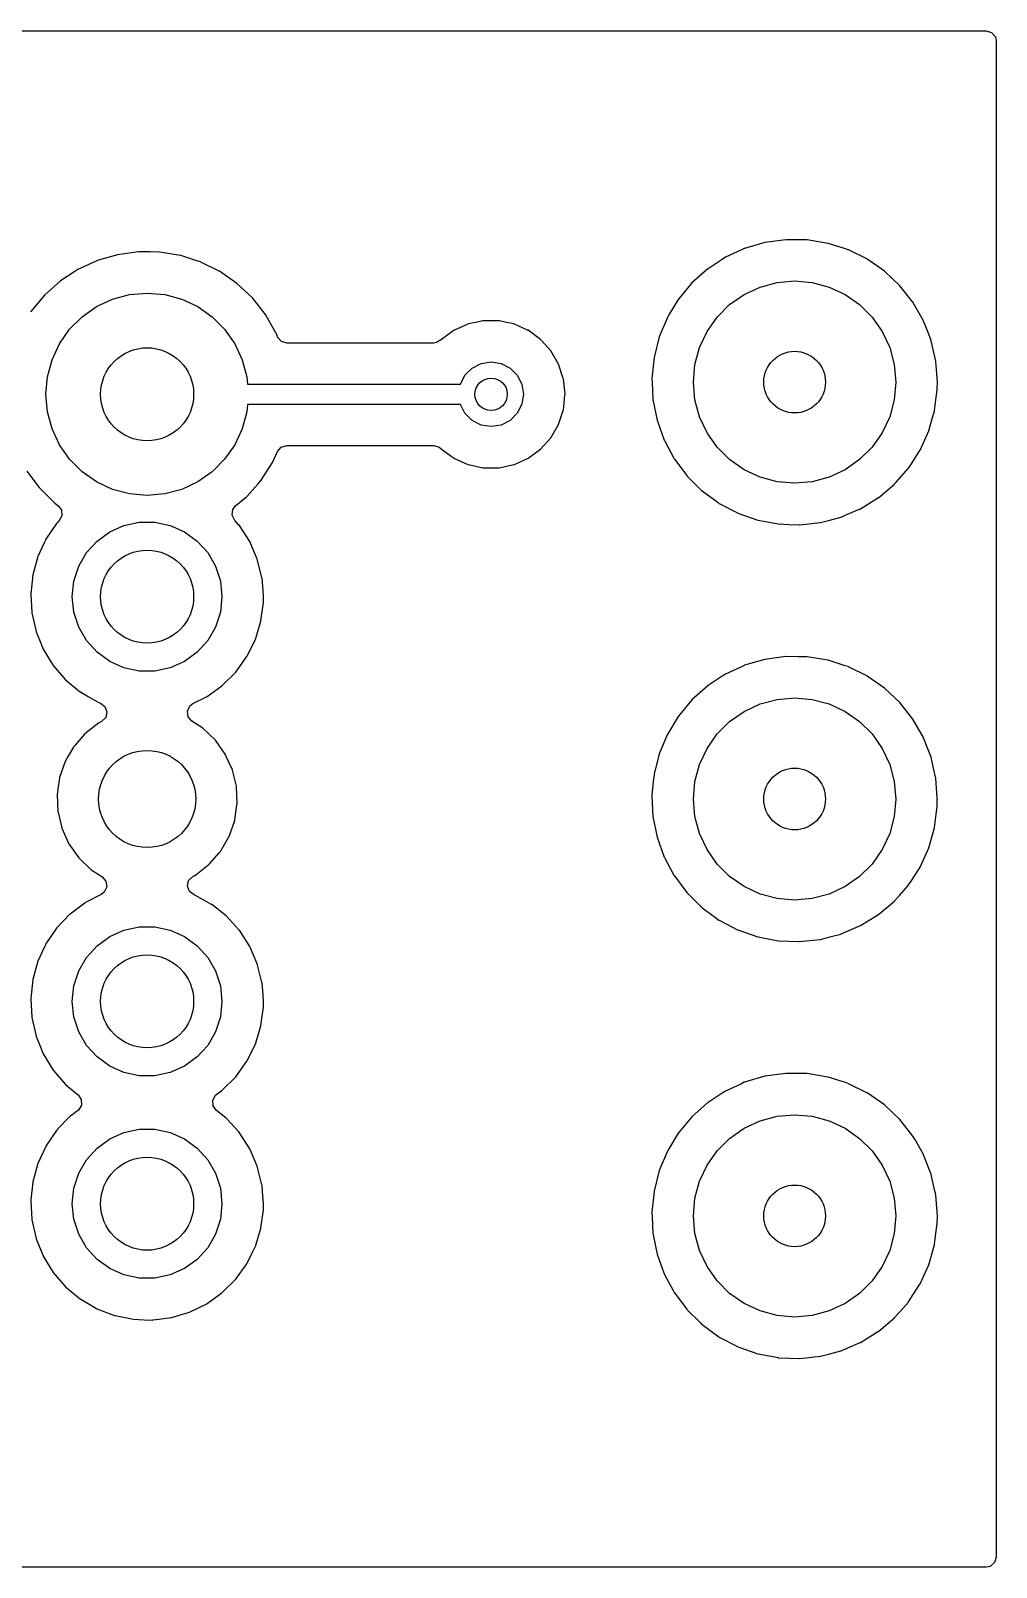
# Model space of a CAD drawing. Extents: x 50.5 to 69.5, y -69.5 to -50.5.
# Drawn here: x 57.56 to 69.49, y -69.49 to -50.51 of the extents above; entities that cross this region are included whole.
import ezdxf

# ---------------------------------------------------------------- set-up
doc = ezdxf.new("R2010")
doc.units = 0
doc.layers.add('BLACK', color=7, linetype='CONTINUOUS')

msp = doc.modelspace()

# ---------------------------------------------------------------- linework, layer by layer
at = {"layer": 'BLACK', "linetype": 'CONTINUOUS'}
for p, q in [((50.6345, -50.5085), (69.3655, -50.5085)), ((69.3655, -50.5085), (69.4336, -50.5285)), ((69.4336, -50.5285), (69.4801, -50.5822)), ((69.4801, -50.5822), (69.4915, -50.6345)), ((69.4915, -50.6345), (69.4915, -69.3655)), ((66.6334, -53.1251), (66.3824, -53.1982)), ((66.8923, -53.0899), (66.6334, -53.1251)), ((66.897, -53.0899), (66.8923, -53.0899)), ((67.0399, -53.0918), (66.897, -53.0899)), ((66.897, -53.0899), (66.897, -53.0899)), ((67.1537, -53.0933), (67.0399, -53.0918)), ((67.4117, -53.1353), (67.1537, -53.0933)), ((67.4161, -53.1367), (67.4117, -53.1353)), ((67.6144, -53.2002), (67.4161, -53.1367)), ((58.6334, -53.2751), (58.3824, -53.3482)), ((58.8923, -53.2399), (58.6334, -53.2751)), ((58.897, -53.2399), (58.8923, -53.2399)), ((59.0399, -53.2418), (58.897, -53.2399)), ((58.897, -53.2399), (58.897, -53.2399)), ((59.1537, -53.2433), (59.0399, -53.2418)), ((59.4117, -53.2853), (59.1537, -53.2433)), ((59.4161, -53.2867), (59.4117, -53.2853)), ((59.6144, -53.3502), (59.4161, -53.2867)), ((66.1061, -53.3332), (65.9304, -53.4484)), ((66.1451, -53.3077), (66.1061, -53.3332)), ((66.3417, -53.217), (66.1451, -53.3077)), ((66.3782, -53.2002), (66.3417, -53.217)), ((66.3824, -53.1982), (66.3782, -53.2002)), ((66.3782, -53.2002), (66.3782, -53.2002)), ((67.6606, -53.215), (67.6144, -53.2002)), ((67.6648, -53.217), (67.6606, -53.215)), ((67.8908, -53.3285), (67.6648, -53.217)), ((67.6648, -53.217), (67.6648, -53.217)), ((67.895, -53.3306), (67.8908, -53.3285)), ((67.8988, -53.3332), (67.895, -53.3306)), ((67.8989, -53.3332), (67.8988, -53.3332)), ((67.9446, -53.365), (67.8989, -53.3332)), ((58.1068, -53.4828), (57.9304, -53.5984)), ((58.1451, -53.4577), (58.1068, -53.4828)), ((58.3417, -53.367), (58.1451, -53.4577)), ((58.3782, -53.3502), (58.3417, -53.367)), ((58.3824, -53.3482), (58.3782, -53.3502)), ((58.3782, -53.3502), (58.3782, -53.3502)), ((59.6606, -53.365), (59.6144, -53.3502)), ((59.6648, -53.367), (59.6606, -53.365)), ((59.8908, -53.4785), (59.6648, -53.367)), ((59.6648, -53.367), (59.6648, -53.367)), ((59.895, -53.4806), (59.8908, -53.4785)), ((60.1098, -53.6296), (59.895, -53.4806)), ((65.9265, -53.451), (65.7315, -53.625)), ((65.9304, -53.4484), (65.9265, -53.451)), ((65.9304, -53.4484), (65.9304, -53.4484)), ((68.1098, -53.4796), (67.9446, -53.365)), ((68.3001, -53.6586), (68.1098, -53.4796)), ((57.9265, -53.601), (57.7315, -53.775)), ((57.9304, -53.5984), (57.9265, -53.601)), ((57.9304, -53.5984), (57.9304, -53.5984)), ((60.3001, -53.8086), (60.1098, -53.6296)), ((65.7315, -53.625), (65.5644, -53.826)), ((66.375, -53.7675), (66.5725, -53.6754)), ((66.5725, -53.6754), (66.7829, -53.619)), ((66.7829, -53.619), (67, -53.6)), ((67, -53.6), (67.2171, -53.619)), ((67.2171, -53.619), (67.4275, -53.6754)), ((67.4275, -53.6754), (67.625, -53.7675)), ((68.462, -53.8639), (68.3001, -53.6586)), ((57.7315, -53.775), (57.5644, -53.976)), ((58.375, -53.9175), (58.5725, -53.8254)), ((58.5725, -53.8254), (58.7829, -53.769)), ((58.7829, -53.769), (59, -53.75)), ((59, -53.75), (59.2171, -53.769)), ((59.2171, -53.769), (59.4275, -53.8254)), ((59.4275, -53.8254), (59.625, -53.9175)), ((60.462, -54.0139), (60.3001, -53.8086)), ((65.5619, -53.83), (65.4479, -54.018)), ((65.5644, -53.826), (65.5619, -53.83)), ((66.0424, -54.0465), (66.1965, -53.8924)), ((66.1965, -53.8924), (66.375, -53.7675)), ((67.625, -53.7675), (67.8035, -53.8924)), ((67.8035, -53.8924), (67.9576, -54.0465)), ((68.5916, -54.0908), (68.462, -53.8639)), ((57.5644, -53.976), (57.5619, -53.98)), ((58.0424, -54.1965), (58.1965, -54.0424)), ((58.1965, -54.0424), (58.375, -53.9175)), ((59.625, -53.9175), (59.8035, -54.0424)), ((59.8035, -54.0424), (59.9576, -54.1965)), ((60.5036, -54.0868), (60.462, -54.0139)), ((60.5756, -54.2128), (60.5036, -54.0868)), ((63.1481, -54.0929), (63.0611, -54.1114)), ((63.1545, -54.0915), (63.1481, -54.0929)), ((63.1481, -54.0929), (63.1481, -54.0929)), ((63.3455, -54.0915), (63.1545, -54.0915)), ((63.3519, -54.0929), (63.3455, -54.0915)), ((63.4389, -54.1114), (63.3519, -54.0929)), ((63.3519, -54.0929), (63.3519, -54.0929)), ((65.4288, -54.0494), (65.3277, -54.2905)), ((65.4479, -54.018), (65.4288, -54.0494)), ((65.9175, -54.225), (66.0424, -54.0465)), ((67.9576, -54.0465), (68.0825, -54.225)), ((68.5933, -54.0952), (68.5916, -54.0908)), ((68.6484, -54.2368), (68.5933, -54.0952)), ((68.5933, -54.0952), (68.5933, -54.0952)), ((57.9175, -54.375), (58.0424, -54.1965)), ((59.9576, -54.1965), (60.0825, -54.375)), ((60.5916, -54.2408), (60.5756, -54.2128)), ((60.5933, -54.2452), (60.5916, -54.2408)), ((60.6093, -54.2862), (60.5933, -54.2452)), ((60.5933, -54.2452), (60.5933, -54.2452)), ((60.6121, -54.2928), (60.6093, -54.2862)), ((62.7932, -54.2089), (62.6387, -54.3211)), ((62.7993, -54.2062), (62.7932, -54.2089)), ((62.9617, -54.1339), (62.7993, -54.2062)), ((62.7993, -54.2062), (62.7993, -54.2062)), ((62.9677, -54.1312), (62.9617, -54.1339)), ((62.9617, -54.1339), (62.9617, -54.1339)), ((63.0611, -54.1114), (62.9677, -54.1312)), ((63.5323, -54.1312), (63.4389, -54.1114)), ((63.5383, -54.1339), (63.5323, -54.1312)), ((63.7007, -54.2062), (63.5383, -54.1339)), ((63.5383, -54.1339), (63.5383, -54.1339)), ((63.7068, -54.2089), (63.7007, -54.2062)), ((63.7007, -54.2062), (63.7007, -54.2062)), ((63.8613, -54.3211), (63.7068, -54.2089)), ((65.3277, -54.2905), (65.2634, -54.5438)), ((65.8254, -54.4225), (65.9175, -54.225)), ((68.0825, -54.225), (68.1746, -54.4225)), ((68.6864, -54.3344), (68.6484, -54.2368)), ((57.8254, -54.5725), (57.9175, -54.375)), ((60.0825, -54.375), (60.1746, -54.5725)), ((60.6586, -54.3465), (60.6121, -54.2928)), ((60.7267, -54.3665), (60.6586, -54.3465)), ((62.5418, -54.3665), (60.7267, -54.3665)), ((62.575, -54.3621), (62.5418, -54.3665)), ((62.6283, -54.3292), (62.575, -54.3621)), ((62.6294, -54.3305), (62.6283, -54.3292)), ((62.6343, -54.326), (62.6294, -54.3305)), ((62.6387, -54.3211), (62.6343, -54.326)), ((63.8657, -54.326), (63.8613, -54.3211)), ((63.8732, -54.3344), (63.8657, -54.326)), ((63.8657, -54.326), (63.8657, -54.326)), ((63.989, -54.4631), (63.8732, -54.3344)), ((64.0845, -54.6284), (63.989, -54.4631)), ((65.769, -54.6329), (65.8254, -54.4225)), ((68.1746, -54.4225), (68.231, -54.6329)), ((68.6874, -54.339), (68.6864, -54.3344)), ((68.7327, -54.5392), (68.6874, -54.339)), ((57.769, -54.7829), (57.8254, -54.5725)), ((60.1746, -54.5725), (60.231, -54.7829)), ((63.0149, -54.6764), (63.1264, -54.6196)), ((63.1264, -54.6196), (63.25, -54.6)), ((63.25, -54.6), (63.3736, -54.6196)), ((63.3736, -54.6196), (63.4851, -54.6764)), ((64.1415, -54.8038), (64.0845, -54.6284)), ((65.2634, -54.5438), (65.2372, -54.8038)), ((65.75, -54.85), (65.769, -54.6329)), ((68.231, -54.6329), (68.25, -54.85)), ((68.7441, -54.5893), (68.7327, -54.5392)), ((68.7444, -54.594), (68.7441, -54.5893)), ((68.7554, -54.7422), (68.7444, -54.594)), ((68.7444, -54.594), (68.7444, -54.594)), ((57.75, -55), (57.769, -54.7829)), ((60.231, -54.7829), (60.2391, -54.875)), ((62.8703, -54.875), (62.9264, -54.7649)), ((62.9264, -54.7649), (63.0149, -54.6764)), ((63.4851, -54.6764), (63.5736, -54.7649)), ((63.5736, -54.7649), (63.6304, -54.8764)), ((64.1435, -54.8101), (64.1415, -54.8038)), ((64.1442, -54.8166), (64.1435, -54.8101)), ((64.1474, -54.8469), (64.1442, -54.8166)), ((64.1442, -54.8166), (64.1442, -54.8166)), ((64.1635, -55), (64.1474, -54.8469)), ((65.2372, -54.8038), (65.2374, -54.8085)), ((65.2374, -54.8085), (65.2394, -54.85)), ((65.2374, -54.8085), (65.2374, -54.8085)), ((65.2394, -54.85), (65.2497, -55.0649)), ((65.769, -55.0671), (65.75, -54.85)), ((68.25, -54.85), (68.231, -55.0671)), ((68.7634, -54.85), (68.7554, -54.7422)), ((68.761, -54.9423), (68.7634, -54.85)), ((57.769, -55.2171), (57.75, -55)), ((60.2391, -54.875), (62.8703, -54.875)), ((63.6304, -54.8764), (63.65, -55)), ((63.65, -55), (63.6304, -55.1236)), ((64.147, -55.1569), (64.1628, -55.0066)), ((64.1628, -55.0066), (64.1635, -55)), ((68.7448, -55.0695), (68.7606, -54.9454)), ((68.7606, -54.9454), (68.761, -54.9423)), ((68.7606, -54.9454), (68.7606, -54.9454)), ((57.8254, -55.4275), (57.769, -55.2171)), ((60.231, -55.2171), (60.1746, -55.4275)), ((60.2391, -55.125), (60.231, -55.2171)), ((62.8703, -55.125), (60.2391, -55.125)), ((62.9264, -55.2351), (62.8703, -55.125)), ((63.0149, -55.3236), (62.9264, -55.2351)), ((63.5736, -55.2351), (63.4851, -55.3236)), ((63.6304, -55.1236), (63.5736, -55.2351)), ((64.0845, -55.3716), (64.1435, -55.1899)), ((64.1435, -55.1899), (64.147, -55.1569)), ((65.2497, -55.0649), (65.3007, -55.3213)), ((65.8254, -55.2775), (65.769, -55.0671)), ((68.231, -55.0671), (68.1746, -55.2775)), ((68.6956, -55.3167), (68.7268, -55.2061)), ((68.7268, -55.2061), (68.728, -55.2016)), ((68.7268, -55.2061), (68.7268, -55.2061)), ((68.728, -55.2016), (68.7448, -55.0695)), ((57.9175, -55.625), (57.8254, -55.4275)), ((60.1746, -55.4275), (60.0825, -55.625)), ((63.1264, -55.3804), (63.0149, -55.3236)), ((63.25, -55.4), (63.1264, -55.3804)), ((63.3736, -55.3804), (63.25, -55.4)), ((63.4851, -55.3236), (63.3736, -55.3804)), ((63.989, -55.5369), (64.0845, -55.3716)), ((65.3007, -55.3213), (65.389, -55.5673)), ((65.9175, -55.475), (65.8254, -55.2775)), ((68.1746, -55.2775), (68.0825, -55.475)), ((68.6571, -55.4531), (68.6956, -55.3167)), ((63.8613, -55.6789), (63.989, -55.5369)), ((65.389, -55.5673), (65.3912, -55.5714)), ((65.3912, -55.5714), (65.5093, -55.7911)), ((66.0424, -55.6535), (65.9175, -55.475)), ((68.0825, -55.475), (67.9576, -55.6535)), ((68.5497, -55.6914), (68.6571, -55.4531)), ((58.0424, -55.8035), (57.9175, -55.625)), ((58.1965, -55.9576), (58.0424, -55.8035)), ((59.9576, -55.8035), (59.8035, -55.9576)), ((60.0825, -55.625), (59.9576, -55.8035)), ((60.5497, -55.8414), (60.61, -55.7077)), ((60.61, -55.7077), (60.6562, -55.6539)), ((60.6562, -55.6539), (60.7248, -55.6335)), ((60.7248, -55.6335), (62.5418, -55.6335)), ((62.5418, -55.6335), (62.6099, -55.6535)), ((62.6099, -55.6535), (62.6291, -55.6698)), ((62.6291, -55.6698), (62.6294, -55.6695)), ((62.6294, -55.6695), (62.6343, -55.674)), ((62.6343, -55.674), (62.6387, -55.6789)), ((62.6387, -55.6789), (62.6502, -55.6872)), ((62.6502, -55.6872), (62.7584, -55.7658)), ((62.7584, -55.7658), (62.7932, -55.7911)), ((62.7932, -55.7911), (62.7993, -55.7938)), ((62.7993, -55.7938), (62.7993, -55.7938)), ((62.7993, -55.7938), (62.9617, -55.8661)), ((63.5383, -55.8661), (63.7007, -55.7938)), ((63.7007, -55.7938), (63.7068, -55.7911)), ((63.7007, -55.7938), (63.7007, -55.7938)), ((63.7068, -55.7911), (63.8613, -55.6789)), ((65.5093, -55.7911), (65.5127, -55.7975)), ((65.5127, -55.7975), (65.5155, -55.8012)), ((65.5155, -55.8012), (65.5155, -55.8012)), ((65.5155, -55.8012), (65.6663, -56.0032)), ((66.1965, -55.8076), (66.0424, -55.6535)), ((66.375, -55.9325), (66.1965, -55.8076)), ((67.8035, -55.8076), (67.625, -55.9325)), ((67.9576, -55.6535), (67.8035, -55.8076)), ((68.435, -55.8697), (68.5472, -55.6954)), ((68.5472, -55.6954), (68.5497, -55.6914)), ((57.5155, -55.9512), (57.6663, -56.1532)), ((58.375, -56.0825), (58.1965, -55.9576)), ((59.8035, -55.9576), (59.625, -56.0825)), ((60.4083, -56.0613), (60.5497, -55.8414)), ((62.9617, -55.8661), (62.9677, -55.8688)), ((62.9677, -55.8688), (63.0611, -55.8886)), ((63.0611, -55.8886), (63.1481, -55.9071)), ((63.1481, -55.9071), (63.1481, -55.9071)), ((63.1481, -55.9071), (63.1545, -55.9085)), ((63.1545, -55.9085), (63.3455, -55.9085)), ((63.3455, -55.9085), (63.3519, -55.9071)), ((63.3519, -55.9071), (63.4389, -55.8886)), ((63.3519, -55.9071), (63.3519, -55.9071)), ((63.4389, -55.8886), (63.5323, -55.8688)), ((63.5323, -55.8688), (63.5383, -55.8661)), ((66.5725, -56.0246), (66.375, -55.9325)), ((67.625, -55.9325), (67.4275, -56.0246)), ((68.2567, -56.0841), (68.4053, -55.9148)), ((68.4053, -55.9148), (68.4083, -55.9113)), ((68.4053, -55.9148), (68.4053, -55.9148)), ((68.4083, -55.9113), (68.435, -55.8697)), ((57.6663, -56.1532), (57.6663, -56.1532)), ((57.6663, -56.1532), (57.6691, -56.1569)), ((57.6691, -56.1569), (57.6724, -56.1602)), ((57.6724, -56.1602), (57.6724, -56.1602)), ((57.6724, -56.1602), (57.7924, -56.2791)), ((58.5725, -56.1746), (58.375, -56.0825)), ((58.7829, -56.231), (58.5725, -56.1746)), ((59.4275, -56.1746), (59.2171, -56.231)), ((59.625, -56.0825), (59.4275, -56.1746)), ((60.236, -56.2578), (60.367, -56.1084)), ((60.367, -56.1084), (60.4053, -56.0648)), ((60.4053, -56.0648), (60.4083, -56.0613)), ((60.4053, -56.0648), (60.4053, -56.0648)), ((65.6663, -56.0032), (65.6663, -56.0032)), ((65.6663, -56.0032), (65.6691, -56.0069)), ((65.6691, -56.0069), (65.6724, -56.0102)), ((65.6724, -56.0102), (65.6724, -56.0102)), ((65.6724, -56.0102), (65.8514, -56.1876)), ((65.8514, -56.1876), (65.8547, -56.1909)), ((66.7829, -56.081), (66.5725, -56.0246)), ((67, -56.1), (66.7829, -56.081)), ((67.2171, -56.081), (67, -56.1)), ((67.4275, -56.0246), (67.2171, -56.081)), ((68.0401, -56.2736), (68.2324, -56.1108)), ((68.2324, -56.1108), (68.236, -56.1078)), ((68.2324, -56.1108), (68.2324, -56.1108)), ((68.236, -56.1078), (68.2567, -56.0841)), ((57.7924, -56.2791), (57.8547, -56.3409)), ((57.8547, -56.3409), (57.8585, -56.3437)), ((57.8585, -56.3437), (57.8585, -56.3437)), ((57.8585, -56.3437), (57.8977, -56.3724)), ((57.8977, -56.3724), (57.9408, -56.4289)), ((59, -56.25), (58.7829, -56.231)), ((59.2171, -56.231), (59, -56.25)), ((60.0594, -56.4247), (60.0938, -56.3781)), ((60.0938, -56.3781), (60.2108, -56.2791)), ((60.2108, -56.2791), (60.2324, -56.2608)), ((60.2324, -56.2608), (60.236, -56.2578)), ((60.2324, -56.2608), (60.2324, -56.2608)), ((65.8547, -56.1909), (65.8585, -56.1937)), ((65.8585, -56.1937), (65.8585, -56.1937)), ((65.8585, -56.1937), (66.0548, -56.3376)), ((66.0548, -56.3376), (66.0655, -56.3455)), ((66.0655, -56.3455), (66.0697, -56.3477)), ((66.0697, -56.3477), (66.0697, -56.3477)), ((66.0697, -56.3477), (66.2927, -56.465)), ((67.8143, -56.4142), (68.0365, -56.2766)), ((68.0365, -56.2766), (68.0401, -56.2736)), ((68.0401, -56.2736), (68.0401, -56.2736)), ((57.9143, -56.5611), (57.8937, -56.5827)), ((57.9466, -56.4996), (57.9143, -56.5611)), ((57.9408, -56.4289), (57.9466, -56.4996)), ((60.051, -56.4952), (60.0594, -56.4247)), ((60.0821, -56.5591), (60.051, -56.4952)), ((60.1304, -56.6122), (60.0821, -56.5591)), ((66.2927, -56.465), (66.2927, -56.465)), ((66.2927, -56.465), (66.2968, -56.4672)), ((66.2968, -56.4672), (66.5436, -56.5533)), ((66.5436, -56.5533), (66.5482, -56.5542)), ((66.5482, -56.5542), (66.7958, -56.6012)), ((67.3214, -56.5839), (67.4341, -56.5542)), ((67.4341, -56.5542), (67.5696, -56.5185)), ((67.5696, -56.5185), (67.5741, -56.5174)), ((67.5696, -56.5185), (67.5696, -56.5185)), ((67.5741, -56.5174), (67.6256, -56.4952)), ((67.6256, -56.4952), (67.81, -56.416)), ((67.81, -56.416), (67.8143, -56.4142)), ((57.8821, -56.5948), (57.7493, -56.7895)), ((57.8937, -56.5827), (57.8821, -56.5948)), ((58.3811, -56.8126), (58.5375, -56.6989)), ((58.5375, -56.6989), (58.7142, -56.6203)), ((58.7142, -56.6203), (58.9033, -56.5801)), ((58.9033, -56.5801), (59.0967, -56.5801)), ((59.0967, -56.5801), (59.2858, -56.6203)), ((59.2858, -56.6203), (59.4625, -56.6989)), ((59.4625, -56.6989), (59.6189, -56.8126)), ((60.1396, -56.6224), (60.1304, -56.6122)), ((60.2677, -56.8203), (60.1396, -56.6224)), ((66.7958, -56.6012), (66.7958, -56.6012)), ((66.7958, -56.6012), (66.8004, -56.6021)), ((66.8004, -56.6021), (66.931, -56.6072)), ((66.931, -56.6072), (67.0569, -56.6122)), ((67.0569, -56.6122), (67.0569, -56.6122)), ((67.0569, -56.6122), (67.0615, -56.6124)), ((67.0615, -56.6124), (67.141, -56.6037)), ((67.141, -56.6037), (67.3167, -56.5844)), ((67.3167, -56.5844), (67.3214, -56.5839)), ((67.3167, -56.5844), (67.3167, -56.5844)), ((57.7328, -56.825), (57.6501, -57.0033)), ((57.7471, -56.7942), (57.7328, -56.825)), ((57.7493, -56.7895), (57.7471, -56.7942)), ((57.7471, -56.7942), (57.7471, -56.7942)), ((58.2517, -56.9563), (58.3811, -56.8126)), ((59.6189, -56.8126), (59.7483, -56.9563)), ((60.3617, -57.0364), (60.2677, -56.8203)), ((57.6501, -57.0033), (57.5871, -57.2305)), ((58.0952, -57.3077), (58.155, -57.1238)), ((58.155, -57.1238), (58.2517, -56.9563)), ((59.7483, -56.9563), (59.845, -57.1238)), ((59.845, -57.1238), (59.9048, -57.3077)), ((60.4191, -57.2651), (60.3617, -57.0364)), ((57.5871, -57.2305), (57.562, -57.4649)), ((58.075, -57.5), (58.0952, -57.3077)), ((59.9048, -57.3077), (59.925, -57.5)), ((60.4195, -57.2702), (60.4191, -57.2651)), ((60.432, -57.4222), (60.4195, -57.2702)), ((60.4195, -57.2702), (60.4195, -57.2702)), ((57.562, -57.4649), (57.5623, -57.47)), ((57.5623, -57.47), (57.5623, -57.47)), ((57.5623, -57.47), (57.5753, -57.695)), ((58.0952, -57.6923), (58.075, -57.5)), ((59.925, -57.5), (59.9048, -57.6923)), ((60.4384, -57.5), (60.432, -57.4222)), ((60.4367, -57.5703), (60.4384, -57.5)), ((57.5753, -57.695), (57.5753, -57.695)), ((57.5753, -57.695), (57.5756, -57.7002)), ((57.5756, -57.7002), (57.6274, -57.9301)), ((58.155, -57.8762), (58.0952, -57.6923)), ((59.9048, -57.6923), (59.845, -57.8762)), ((60.4066, -57.7988), (60.4363, -57.5736)), ((60.4363, -57.5736), (60.4367, -57.5703)), ((60.4363, -57.5736), (60.4363, -57.5736)), ((58.2517, -58.0437), (58.155, -57.8762)), ((59.845, -57.8762), (59.7483, -58.0437)), ((60.3374, -58.0295), (60.4059, -57.804)), ((60.4059, -57.804), (60.4066, -57.7988)), ((57.6274, -57.9301), (57.6294, -57.9349)), ((57.6294, -57.9349), (57.6294, -57.9349)), ((57.6294, -57.9349), (57.6696, -58.0342)), ((57.6696, -58.0342), (57.7161, -58.1485)), ((58.3811, -58.1874), (58.2517, -58.0437)), ((59.7483, -58.0437), (59.6189, -58.1874)), ((60.233, -58.2408), (60.3374, -58.0295)), ((57.7161, -58.1485), (57.8393, -58.3495)), ((58.5375, -58.3011), (58.3811, -58.1874)), ((59.6189, -58.1874), (59.4625, -58.3011)), ((60.1448, -58.3636), (60.2299, -58.245)), ((60.2299, -58.245), (60.233, -58.2408)), ((66.6334, -58.2751), (66.3824, -58.3482)), ((66.8923, -58.2399), (66.6334, -58.2751)), ((66.897, -58.2399), (66.8923, -58.2399)), ((67.0399, -58.2418), (66.897, -58.2399)), ((66.897, -58.2399), (66.897, -58.2399)), ((67.1537, -58.2433), (67.0399, -58.2418)), ((67.4117, -58.2853), (67.1537, -58.2433)), ((57.8393, -58.3495), (57.9936, -58.5277)), ((58.7142, -58.3797), (58.5375, -58.3011)), ((58.9033, -58.4199), (58.7142, -58.3797)), ((59.0967, -58.4199), (58.9033, -58.4199)), ((59.2858, -58.3797), (59.0967, -58.4199)), ((59.4625, -58.3011), (59.2858, -58.3797)), ((59.9284, -58.5987), (60.0954, -58.4323)), ((60.0954, -58.4323), (60.1448, -58.3636)), ((66.1451, -58.4577), (66.1061, -58.4832)), ((66.3417, -58.367), (66.1451, -58.4577)), ((66.3782, -58.3502), (66.3417, -58.367)), ((66.3824, -58.3482), (66.3782, -58.3502)), ((66.3782, -58.3502), (66.3782, -58.3502)), ((67.4161, -58.2867), (67.4117, -58.2853)), ((67.6246, -58.3534), (67.4161, -58.2867)), ((67.6606, -58.365), (67.6246, -58.3534)), ((67.6648, -58.367), (67.6606, -58.365)), ((67.8908, -58.4785), (67.6648, -58.367)), ((67.6648, -58.367), (67.6648, -58.367)), ((57.9936, -58.5277), (58.175, -58.6783)), ((59.7407, -58.7325), (59.9242, -58.6017)), ((59.9242, -58.6017), (59.9284, -58.5987)), ((59.9242, -58.6017), (59.9242, -58.6017)), ((65.9265, -58.601), (65.7315, -58.775)), ((65.9304, -58.5984), (65.9265, -58.601)), ((66.1061, -58.4832), (65.9304, -58.5984)), ((65.9304, -58.5984), (65.9304, -58.5984)), ((67.895, -58.4806), (67.8908, -58.4785)), ((68.1098, -58.6296), (67.895, -58.4806)), ((68.3001, -58.8086), (68.1098, -58.6296)), ((58.175, -58.6783), (58.1794, -58.6809)), ((58.1794, -58.6809), (58.1794, -58.6809)), ((58.1794, -58.6809), (58.2729, -58.7355)), ((58.2729, -58.7355), (58.3785, -58.7972)), ((58.3785, -58.7972), (58.3833, -58.799)), ((58.3833, -58.799), (58.3833, -58.7991)), ((58.3833, -58.7991), (58.4228, -58.8141)), ((58.4228, -58.8141), (58.4793, -58.8571)), ((59.5268, -58.8493), (59.5664, -58.8189)), ((59.5664, -58.8189), (59.7319, -58.7378)), ((59.7319, -58.7378), (59.7365, -58.7355)), ((59.7319, -58.7378), (59.7319, -58.7378)), ((59.7365, -58.7355), (59.7407, -58.7325)), ((59.7407, -58.7325), (59.7407, -58.7325)), ((65.7315, -58.775), (65.5644, -58.976)), ((66.375, -58.9175), (66.5725, -58.8254)), ((66.5725, -58.8254), (66.7829, -58.769)), ((66.7829, -58.769), (67, -58.75)), ((67, -58.75), (67.2171, -58.769)), ((67.2171, -58.769), (67.4275, -58.8254)), ((67.4275, -58.8254), (67.625, -58.9175)), ((68.462, -59.0139), (68.3001, -58.8086)), ((58.4879, -58.9931), (58.4355, -59.0438)), ((58.4793, -58.8571), (58.5036, -58.9238)), ((58.5036, -58.9238), (58.4879, -58.9931)), ((59.4972, -58.9138), (59.5268, -58.8493)), ((59.5071, -58.9841), (59.4972, -58.9138)), ((59.5535, -59.0379), (59.5071, -58.9841)), ((65.5619, -58.98), (65.4323, -59.1936)), ((65.5644, -58.976), (65.5619, -58.98)), ((66.1965, -59.0424), (66.375, -58.9175)), ((67.625, -58.9175), (67.8035, -59.0424)), ((68.5916, -59.2408), (68.462, -59.0139)), ((58.2281, -59.1981), (58.1096, -59.3348)), ((58.2321, -59.1936), (58.2281, -59.1981)), ((58.2281, -59.1981), (58.2281, -59.1981)), ((58.3984, -59.0629), (58.2321, -59.1936)), ((58.4355, -59.0438), (58.3984, -59.0629)), ((59.6901, -59.1261), (59.5535, -59.0379)), ((59.8429, -59.2724), (59.6901, -59.1261)), ((65.4288, -59.1994), (65.3277, -59.4405)), ((65.4323, -59.1936), (65.4288, -59.1994)), ((65.9175, -59.375), (66.0424, -59.1965)), ((66.0424, -59.1965), (66.1965, -59.0424)), ((67.8035, -59.0424), (67.9576, -59.1965)), ((67.9576, -59.1965), (68.0825, -59.375)), ((58.0904, -59.3586), (58.0182, -59.4834)), ((58.0934, -59.3534), (58.0904, -59.3585)), ((58.0904, -59.3585), (58.0904, -59.3586)), ((58.1096, -59.3348), (58.0934, -59.3534)), ((59.9653, -59.4449), (59.8429, -59.2724)), ((65.8254, -59.5725), (65.9175, -59.375)), ((68.0825, -59.375), (68.1746, -59.5725)), ((68.5933, -59.2452), (68.5916, -59.2408)), ((68.6463, -59.3815), (68.5933, -59.2452)), ((68.5933, -59.2452), (68.5933, -59.2452)), ((68.6864, -59.4844), (68.6463, -59.3815)), ((57.9875, -59.5365), (57.9181, -59.7363)), ((58.0182, -59.4834), (57.9875, -59.5365)), ((59.9828, -59.4834), (59.9653, -59.4449)), ((60.0357, -59.5997), (59.9828, -59.4834)), ((60.0529, -59.6375), (60.0357, -59.5997)), ((65.3277, -59.4405), (65.2634, -59.6938)), ((65.769, -59.7829), (65.8254, -59.5725)), ((68.1746, -59.5725), (68.231, -59.7829)), ((68.6955, -59.5246), (68.6864, -59.4844)), ((68.7421, -59.7306), (68.6955, -59.5246)), ((57.9173, -59.7422), (57.9018, -59.8491)), ((57.9181, -59.7363), (57.9173, -59.7422)), ((57.9173, -59.7422), (57.9173, -59.7422)), ((60.0543, -59.6433), (60.0529, -59.6375)), ((60.0661, -59.6924), (60.0543, -59.6433)), ((60.0543, -59.6433), (60.0543, -59.6433)), ((60.1024, -59.8431), (60.0661, -59.6924)), ((65.2541, -59.7853), (65.2372, -59.9538)), ((65.2629, -59.6984), (65.2541, -59.7853)), ((65.2634, -59.6938), (65.2629, -59.6984)), ((65.2629, -59.6984), (65.2629, -59.6984)), ((65.75, -60), (65.769, -59.7829)), ((68.231, -59.7829), (68.25, -60)), ((68.7441, -59.7393), (68.7421, -59.7306)), ((68.7444, -59.744), (68.7441, -59.7393)), ((68.7622, -59.984), (68.7444, -59.744)), ((68.7444, -59.744), (68.7444, -59.744)), ((57.9018, -59.8491), (57.8878, -59.9456)), ((57.8878, -59.9456), (57.8976, -60.1569)), ((60.1076, -59.9538), (60.1024, -59.8431)), ((60.1122, -60.0544), (60.1076, -59.9538)), ((65.2372, -59.9538), (65.2374, -59.9585)), ((65.2374, -59.9585), (65.2377, -59.9641)), ((65.2374, -59.9585), (65.2374, -59.9585)), ((65.2377, -59.9641), (65.2497, -60.2149)), ((68.7634, -60), (68.7622, -59.984)), ((57.8976, -60.1569), (57.899, -60.1627)), ((57.899, -60.1627), (57.899, -60.1627)), ((57.899, -60.1627), (57.9456, -60.3561)), ((60.0819, -60.2637), (60.1063, -60.0954)), ((60.1063, -60.0954), (60.1114, -60.0603)), ((60.1114, -60.0603), (60.1122, -60.0544)), ((60.1114, -60.0603), (60.1114, -60.0603)), ((65.769, -60.2171), (65.75, -60)), ((68.25, -60), (68.231, -60.2171)), ((68.7448, -60.2195), (68.7606, -60.0954)), ((68.7606, -60.0954), (68.761, -60.0923)), ((68.7606, -60.0954), (68.7606, -60.0954)), ((68.761, -60.0923), (68.762, -60.0544)), ((68.762, -60.0544), (68.7633, -60.0032)), ((68.7633, -60.0032), (68.7634, -60)), ((57.9456, -60.3561), (57.9471, -60.3625)), ((57.9471, -60.3625), (57.9496, -60.368)), ((60.0125, -60.4635), (60.0819, -60.2637)), ((65.2497, -60.2149), (65.3007, -60.4713)), ((65.8254, -60.4275), (65.769, -60.2171)), ((68.231, -60.2171), (68.1746, -60.4275)), ((68.6943, -60.4713), (68.7268, -60.3561)), ((68.7268, -60.3561), (68.728, -60.3516)), ((68.7268, -60.3561), (68.7268, -60.3561)), ((68.728, -60.3516), (68.7448, -60.2195)), ((57.9496, -60.368), (57.9496, -60.368)), ((57.9496, -60.368), (57.9931, -60.4635)), ((57.9931, -60.4635), (58.0347, -60.5551)), ((58.0347, -60.5551), (58.1571, -60.7276)), ((59.9096, -60.6414), (60.0095, -60.4687)), ((60.0095, -60.4687), (60.0125, -60.4635)), ((65.3007, -60.4713), (65.389, -60.7173)), ((65.9175, -60.625), (65.8254, -60.4275)), ((68.1746, -60.4275), (68.0825, -60.625)), ((68.6571, -60.6031), (68.6943, -60.4713)), ((58.1571, -60.7276), (58.3098, -60.8739)), ((59.7719, -60.8019), (59.8904, -60.6652)), ((59.8904, -60.6652), (59.9066, -60.6466)), ((59.9066, -60.6466), (59.9096, -60.6415)), ((59.9096, -60.6415), (59.9096, -60.6414)), ((65.389, -60.7173), (65.3912, -60.7214)), ((65.3912, -60.7214), (65.5086, -60.9398)), ((66.0424, -60.8035), (65.9175, -60.625)), ((68.0825, -60.625), (67.9576, -60.8035)), ((68.5497, -60.8414), (68.6571, -60.6031)), ((58.3098, -60.8739), (58.4297, -60.9512)), ((59.6016, -60.9371), (59.7679, -60.8064)), ((59.7679, -60.8064), (59.7719, -60.8019)), ((59.7719, -60.8019), (59.7719, -60.8019)), ((66.1965, -60.9576), (66.0424, -60.8035)), ((67.9576, -60.8035), (67.8035, -60.9576)), ((68.4384, -61.0145), (68.5289, -60.8739)), ((68.5289, -60.8739), (68.5497, -60.8414)), ((58.4297, -60.9512), (58.4444, -60.9607)), ((58.4444, -60.9607), (58.4907, -61.0145)), ((58.5007, -61.0848), (58.4711, -61.1493)), ((58.4907, -61.0145), (58.5007, -61.0848)), ((59.4993, -61.0779), (59.5133, -61.0083)), ((59.5253, -61.144), (59.4993, -61.0779)), ((59.5133, -61.0083), (59.5672, -60.9548)), ((59.5672, -60.9548), (59.5813, -60.9475)), ((59.5813, -60.9475), (59.6016, -60.9371)), ((65.5086, -60.9398), (65.5127, -60.9475)), ((65.5127, -60.9475), (65.5155, -60.9512)), ((65.5155, -60.9512), (65.5155, -60.9512)), ((65.5155, -60.9512), (65.6663, -61.1532)), ((66.375, -61.0825), (66.1965, -60.9576)), ((66.5725, -61.1746), (66.375, -61.0825)), ((67.625, -61.0825), (67.4275, -61.1746)), ((67.8035, -60.9576), (67.625, -61.0825)), ((68.295, -61.1905), (68.4053, -61.0648)), ((68.4053, -61.0648), (68.4083, -61.0613)), ((68.4053, -61.0648), (68.4053, -61.0648)), ((68.4083, -61.0613), (68.4384, -61.0145)), ((58.2294, -61.2859), (58.0491, -61.4213)), ((58.2335, -61.2828), (58.2294, -61.2859)), ((58.2294, -61.2859), (58.2294, -61.2859)), ((58.2381, -61.2804), (58.2335, -61.2828)), ((58.4342, -61.1784), (58.2381, -61.2804)), ((58.4711, -61.1493), (58.4342, -61.1784)), ((59.5802, -61.1837), (59.5253, -61.144)), ((59.58, -61.1841), (59.5802, -61.1837)), ((59.5821, -61.1851), (59.58, -61.1841)), ((59.5828, -61.1856), (59.5821, -61.1851)), ((59.5846, -61.1862), (59.5828, -61.1856)), ((59.5896, -61.188), (59.5846, -61.1862)), ((59.796, -61.3019), (59.5896, -61.188)), ((59.8001, -61.3051), (59.796, -61.3019)), ((59.9769, -61.4448), (59.8001, -61.3051)), ((59.8001, -61.3051), (59.8001, -61.3051)), ((65.6663, -61.1532), (65.6663, -61.1532)), ((65.6663, -61.1532), (65.6691, -61.1569)), ((65.6691, -61.1569), (65.6724, -61.1602)), ((65.6724, -61.1602), (65.6724, -61.1602)), ((65.6724, -61.1602), (65.7993, -61.2859)), ((65.7993, -61.2859), (65.8547, -61.3409)), ((66.7829, -61.231), (66.5725, -61.1746)), ((67, -61.25), (66.7829, -61.231)), ((67.2171, -61.231), (67, -61.25)), ((67.4275, -61.1746), (67.2171, -61.231)), ((68.0401, -61.4236), (68.2324, -61.2608)), ((68.2324, -61.2608), (68.236, -61.2578)), ((68.2324, -61.2608), (68.2324, -61.2608)), ((68.236, -61.2578), (68.295, -61.1905)), ((58.045, -61.4244), (57.8821, -61.5948)), ((58.0491, -61.4213), (58.045, -61.4244)), ((59.981, -61.448), (59.9769, -61.4448)), ((59.9769, -61.4448), (59.9769, -61.4448)), ((59.9845, -61.4518), (59.981, -61.448)), ((60.1349, -61.6172), (59.9845, -61.4518)), ((59.9845, -61.4518), (59.9845, -61.4518)), ((65.8547, -61.3409), (65.8585, -61.3437)), ((65.8585, -61.3437), (65.8585, -61.3437)), ((65.8585, -61.3437), (66.006, -61.4518)), ((66.006, -61.4518), (66.0655, -61.4955)), ((66.0655, -61.4955), (66.0697, -61.4977)), ((66.0697, -61.4977), (66.0697, -61.4977)), ((66.0697, -61.4977), (66.2927, -61.615)), ((67.8143, -61.5642), (68.0365, -61.4266)), ((68.0365, -61.4266), (68.0401, -61.4236)), ((68.0401, -61.4236), (68.0401, -61.4236)), ((57.8821, -61.5948), (57.7493, -61.7895)), ((58.5375, -61.6989), (58.7142, -61.6203)), ((58.7142, -61.6203), (58.9033, -61.5801)), ((58.9033, -61.5801), (59.0967, -61.5801)), ((59.0967, -61.5801), (59.2858, -61.6203)), ((59.2858, -61.6203), (59.4625, -61.6989)), ((60.1396, -61.6224), (60.1349, -61.6172)), ((60.2677, -61.8203), (60.1396, -61.6224)), ((66.2927, -61.615), (66.2927, -61.615)), ((66.2927, -61.615), (66.2968, -61.6172)), ((66.2968, -61.6172), (66.5436, -61.7033)), ((67.4341, -61.7042), (67.5696, -61.6685)), ((67.5696, -61.6685), (67.5741, -61.6674)), ((67.5696, -61.6685), (67.5696, -61.6685)), ((67.5741, -61.6674), (67.8143, -61.5642)), ((57.7328, -61.825), (57.6501, -62.0033)), ((57.7471, -61.7942), (57.7328, -61.825)), ((57.7493, -61.7895), (57.7471, -61.7942)), ((57.7471, -61.7942), (57.7471, -61.7942)), ((58.2517, -61.9563), (58.3811, -61.8126)), ((58.3811, -61.8126), (58.5375, -61.6989)), ((59.4625, -61.6989), (59.6189, -61.8126)), ((59.6189, -61.8126), (59.7483, -61.9563)), ((60.3617, -62.0364), (60.2677, -61.8203)), ((66.5436, -61.7033), (66.5482, -61.7042)), ((66.5482, -61.7042), (66.7958, -61.7512)), ((66.7958, -61.7512), (66.7958, -61.7512)), ((66.7958, -61.7512), (66.8004, -61.7521)), ((66.8004, -61.7521), (66.931, -61.7572)), ((66.931, -61.7572), (67.0569, -61.7622)), ((67.0569, -61.7622), (67.0569, -61.7622)), ((67.0569, -61.7622), (67.0615, -61.7624)), ((67.0615, -61.7624), (67.141, -61.7537)), ((67.141, -61.7537), (67.3167, -61.7344)), ((67.3167, -61.7344), (67.3214, -61.7339)), ((67.3167, -61.7344), (67.3167, -61.7344)), ((67.3214, -61.7339), (67.4341, -61.7042)), ((57.6501, -62.0033), (57.5871, -62.2305)), ((58.155, -62.1238), (58.2517, -61.9563)), ((59.7483, -61.9563), (59.845, -62.1238)), ((60.4191, -62.2651), (60.3617, -62.0364)), ((57.5871, -62.2305), (57.562, -62.4649)), ((58.0952, -62.3077), (58.155, -62.1238)), ((59.845, -62.1238), (59.9048, -62.3077)), ((58.075, -62.5), (58.0952, -62.3077)), ((59.9048, -62.3077), (59.925, -62.5)), ((60.4195, -62.2702), (60.4191, -62.2651)), ((60.432, -62.4222), (60.4195, -62.2702)), ((60.4195, -62.2702), (60.4195, -62.2702)), ((60.4384, -62.5), (60.432, -62.4222)), ((57.562, -62.4649), (57.5623, -62.47)), ((57.5623, -62.47), (57.5623, -62.47)), ((57.5623, -62.47), (57.5753, -62.695)), ((58.0952, -62.6923), (58.075, -62.5)), ((59.925, -62.5), (59.9048, -62.6923)), ((60.4066, -62.7988), (60.4363, -62.5736)), ((60.4363, -62.5736), (60.4367, -62.5703)), ((60.4363, -62.5736), (60.4363, -62.5736)), ((60.4367, -62.5703), (60.4384, -62.5)), ((57.5753, -62.695), (57.5753, -62.695)), ((57.5753, -62.695), (57.5756, -62.7002)), ((57.5756, -62.7002), (57.6274, -62.9301)), ((58.155, -62.8762), (58.0952, -62.6923)), ((59.9048, -62.6923), (59.845, -62.8762)), ((60.3374, -63.0295), (60.4059, -62.804)), ((60.4059, -62.804), (60.4066, -62.7988)), ((57.6274, -62.9301), (57.6294, -62.9349)), ((57.6294, -62.9349), (57.6294, -62.9349)), ((57.6294, -62.9349), (57.6696, -63.0342)), ((58.2517, -63.0437), (58.155, -62.8762)), ((59.845, -62.8762), (59.7483, -63.0437)), ((57.6696, -63.0342), (57.7161, -63.1485)), ((57.7161, -63.1485), (57.8393, -63.3495)), ((58.3811, -63.1874), (58.2517, -63.0437)), ((58.5375, -63.3011), (58.3811, -63.1874)), ((59.6189, -63.1874), (59.4625, -63.3011)), ((59.7483, -63.0437), (59.6189, -63.1874)), ((60.233, -63.2408), (60.3374, -63.0295)), ((57.8393, -63.3495), (57.9936, -63.5277)), ((58.7142, -63.3797), (58.5375, -63.3011)), ((58.9033, -63.4199), (58.7142, -63.3797)), ((59.2858, -63.3797), (59.0967, -63.4199)), ((59.4625, -63.3011), (59.2858, -63.3797)), ((60.0954, -63.4323), (60.233, -63.2408)), ((66.8923, -63.3899), (66.6334, -63.4251)), ((66.897, -63.3899), (66.8923, -63.3899)), ((67.0399, -63.3918), (66.897, -63.3899)), ((66.897, -63.3899), (66.897, -63.3899)), ((67.1537, -63.3933), (67.0399, -63.3918)), ((67.4117, -63.4353), (67.1537, -63.3933)), ((57.9936, -63.5277), (58.1376, -63.6473)), ((59.0967, -63.4199), (58.9033, -63.4199)), ((59.9284, -63.5987), (60.0954, -63.4323)), ((66.3417, -63.517), (66.1451, -63.6077)), ((66.3782, -63.5002), (66.3417, -63.517)), ((66.3824, -63.4982), (66.3782, -63.5002)), ((66.3782, -63.5002), (66.3782, -63.5002)), ((66.6334, -63.4251), (66.3824, -63.4982)), ((67.4161, -63.4367), (67.4117, -63.4353)), ((67.6144, -63.5002), (67.4161, -63.4367)), ((67.6606, -63.515), (67.6144, -63.5002)), ((67.6648, -63.517), (67.6606, -63.515)), ((67.8908, -63.6285), (67.6648, -63.517)), ((67.6648, -63.517), (67.6648, -63.517)), ((58.1376, -63.6473), (58.1461, -63.6543)), ((58.1461, -63.6543), (58.1858, -63.7132)), ((58.1858, -63.7132), (58.1873, -63.7842)), ((59.811, -63.7199), (59.8466, -63.6585)), ((59.8143, -63.7908), (59.811, -63.7199)), ((59.8466, -63.6585), (59.8602, -63.6473)), ((59.8602, -63.6473), (59.9242, -63.6017)), ((59.9242, -63.6016), (59.9284, -63.5987)), ((59.9242, -63.6017), (59.9242, -63.6016)), ((65.9265, -63.751), (65.7315, -63.925)), ((65.9304, -63.7484), (65.9265, -63.751)), ((66.1061, -63.6332), (65.9304, -63.7484)), ((65.9304, -63.7484), (65.9304, -63.7484)), ((66.1451, -63.6077), (66.1061, -63.6332)), ((67.895, -63.6306), (67.8908, -63.6285)), ((68.1098, -63.7796), (67.895, -63.6306)), ((68.3001, -63.9586), (68.1098, -63.7796)), ((58.0224, -63.948), (57.9152, -64.0602)), ((58.045, -63.9244), (58.0224, -63.948)), ((58.0687, -63.9065), (58.045, -63.9244)), ((58.0901, -63.8905), (58.0687, -63.9065)), ((58.1413, -63.852), (58.0901, -63.8905)), ((58.1502, -63.8448), (58.1413, -63.852)), ((58.1873, -63.7842), (58.1502, -63.8448)), ((59.8553, -63.8488), (59.8143, -63.7908)), ((59.9769, -63.9448), (59.8553, -63.8488)), ((59.981, -63.948), (59.9769, -63.9448)), ((59.9769, -63.9448), (59.9769, -63.9448)), ((59.9845, -63.9518), (59.981, -63.948)), ((60.1319, -64.1138), (59.9845, -63.9518)), ((59.9845, -63.9518), (59.9845, -63.9518)), ((65.7315, -63.925), (65.5644, -64.126)), ((66.5725, -63.9754), (66.7829, -63.919)), ((66.7829, -63.919), (67, -63.9)), ((67, -63.9), (67.2171, -63.919)), ((67.2171, -63.919), (67.4275, -63.9754)), ((68.462, -64.1639), (68.3001, -63.9586)), ((57.8821, -64.0948), (57.7493, -64.2895)), ((57.9152, -64.0602), (57.8821, -64.0948)), ((58.5375, -64.1989), (58.7142, -64.1203)), ((58.7142, -64.1203), (58.9033, -64.0801)), ((58.9033, -64.0801), (59.0967, -64.0801)), ((59.0967, -64.0801), (59.2858, -64.1203)), ((59.2858, -64.1203), (59.4625, -64.1989)), ((60.1396, -64.1224), (60.1319, -64.1138)), ((60.2677, -64.3203), (60.1396, -64.1224)), ((65.5619, -64.13), (65.4465, -64.3203)), ((65.5644, -64.126), (65.5619, -64.13)), ((66.1965, -64.1924), (66.375, -64.0675)), ((66.375, -64.0675), (66.5725, -63.9754)), ((67.4275, -63.9754), (67.625, -64.0675)), ((67.625, -64.0675), (67.8035, -64.1924)), ((57.7471, -64.2942), (57.6794, -64.44)), ((57.7493, -64.2895), (57.7471, -64.2942)), ((57.7471, -64.2942), (57.7471, -64.2942)), ((58.2517, -64.4563), (58.3811, -64.3126)), ((58.3811, -64.3126), (58.5375, -64.1989)), ((59.4625, -64.1989), (59.6189, -64.3126)), ((59.6189, -64.3126), (59.7483, -64.4563)), ((60.3617, -64.5364), (60.2677, -64.3203)), ((65.4288, -64.3494), (65.3277, -64.5905)), ((65.4465, -64.3203), (65.4288, -64.3494)), ((65.9175, -64.525), (66.0424, -64.3465)), ((66.0424, -64.3465), (66.1965, -64.1924)), ((67.8035, -64.1924), (67.9576, -64.3465)), ((67.9576, -64.3465), (68.0825, -64.525)), ((68.4839, -64.2023), (68.462, -64.1639)), ((68.554, -64.325), (68.4839, -64.2023)), ((68.5916, -64.3908), (68.554, -64.325)), ((57.6501, -64.5033), (57.5871, -64.7305)), ((57.6794, -64.44), (57.6501, -64.5033)), ((58.155, -64.6238), (58.2517, -64.4563)), ((59.7483, -64.4563), (59.845, -64.6238)), ((60.4191, -64.7651), (60.3617, -64.5364)), ((65.8254, -64.7225), (65.9175, -64.525)), ((68.0825, -64.525), (68.1746, -64.7225)), ((68.5933, -64.3952), (68.5916, -64.3908)), ((68.6676, -64.5861), (68.5933, -64.3952)), ((68.5933, -64.3952), (68.5933, -64.3952)), ((57.5871, -64.7305), (57.5865, -64.7356)), ((58.0952, -64.8077), (58.155, -64.6238)), ((59.845, -64.6238), (59.9048, -64.8077)), ((65.3277, -64.5905), (65.2634, -64.8438)), ((65.769, -64.9329), (65.8254, -64.7225)), ((68.1746, -64.7225), (68.231, -64.9329)), ((68.6864, -64.6344), (68.6676, -64.5861)), ((68.6874, -64.639), (68.6864, -64.6344)), ((68.7336, -64.8431), (68.6874, -64.639)), ((57.5865, -64.7356), (57.5634, -64.9516)), ((58.075, -65), (58.0952, -64.8077)), ((59.9048, -64.8077), (59.925, -65)), ((60.4195, -64.7702), (60.4191, -64.7651)), ((60.426, -64.8484), (60.4195, -64.7702)), ((60.4195, -64.7702), (60.4195, -64.7702)), ((60.4384, -65), (60.426, -64.8484)), ((65.2592, -64.8848), (65.2372, -65.1038)), ((65.2629, -64.8484), (65.2592, -64.8848)), ((65.2634, -64.8438), (65.2629, -64.8484)), ((65.2629, -64.8484), (65.2629, -64.8484)), ((68.7441, -64.8893), (68.7336, -64.8431)), ((68.7444, -64.894), (68.7441, -64.8893)), ((68.7597, -65.0992), (68.7444, -64.894)), ((68.7444, -64.894), (68.7444, -64.894)), ((57.5634, -64.9516), (57.562, -64.9649)), ((57.562, -64.9649), (57.5623, -64.97)), ((57.5623, -64.97), (57.5623, -64.97)), ((57.5623, -64.97), (57.5753, -65.195)), ((58.0952, -65.1923), (58.075, -65)), ((59.925, -65), (59.9048, -65.1923)), ((60.4066, -65.2988), (60.4323, -65.1038)), ((60.4323, -65.1038), (60.4363, -65.0736)), ((60.4363, -65.0736), (60.4367, -65.0703)), ((60.4363, -65.0736), (60.4363, -65.0736)), ((60.4367, -65.0703), (60.4384, -65)), ((65.2372, -65.1038), (65.2374, -65.1085)), ((65.2374, -65.1085), (65.24, -65.1627)), ((65.2374, -65.1085), (65.2374, -65.1085)), ((65.75, -65.15), (65.769, -64.9329)), ((68.231, -64.9329), (68.25, -65.15)), ((68.7634, -65.15), (68.7597, -65.0992)), ((57.5753, -65.195), (57.5753, -65.195)), ((57.5753, -65.195), (57.5756, -65.2002)), ((57.5756, -65.2002), (57.6274, -65.4301)), ((58.155, -65.3762), (58.0952, -65.1923)), ((59.9048, -65.1923), (59.845, -65.3762)), ((60.4059, -65.304), (60.4066, -65.2988)), ((65.24, -65.1627), (65.2497, -65.3649)), ((65.769, -65.3671), (65.75, -65.15)), ((68.25, -65.15), (68.231, -65.3671)), ((68.745, -65.368), (68.7606, -65.2454)), ((68.7606, -65.2454), (68.761, -65.2423)), ((68.7606, -65.2454), (68.7606, -65.2454)), ((68.761, -65.2423), (68.7634, -65.15)), ((57.6274, -65.4301), (57.6294, -65.4349)), ((57.6294, -65.4349), (57.6294, -65.4349)), ((57.6294, -65.4349), (57.7141, -65.6438)), ((58.2517, -65.5437), (58.155, -65.3762)), ((59.845, -65.3762), (59.7483, -65.5437)), ((60.3374, -65.5295), (60.4059, -65.304)), ((65.2497, -65.3649), (65.3007, -65.6213)), ((65.8254, -65.5775), (65.769, -65.3671)), ((68.231, -65.3671), (68.1746, -65.5775)), ((68.728, -65.5016), (68.745, -65.368)), ((57.7141, -65.6438), (57.7161, -65.6485)), ((57.7161, -65.6485), (57.8393, -65.8495)), ((58.3811, -65.6874), (58.2517, -65.5437)), ((59.7483, -65.5437), (59.6189, -65.6874)), ((60.233, -65.7408), (60.2943, -65.6167)), ((60.2943, -65.6167), (60.3351, -65.5342)), ((60.3351, -65.5342), (60.3374, -65.5295)), ((60.3351, -65.5342), (60.3351, -65.5342)), ((65.3007, -65.6213), (65.389, -65.8673)), ((65.9175, -65.775), (65.8254, -65.5775)), ((68.1746, -65.5775), (68.0825, -65.775)), ((68.6571, -65.7531), (68.6853, -65.653)), ((68.6853, -65.653), (68.7268, -65.5061)), ((68.7268, -65.5061), (68.728, -65.5016)), ((68.7268, -65.5061), (68.7268, -65.5061)), ((57.8393, -65.8495), (57.9936, -66.0277)), ((58.5375, -65.8011), (58.3811, -65.6874)), ((58.7142, -65.8797), (58.5375, -65.8011)), ((59.4625, -65.8011), (59.2858, -65.8797)), ((59.6189, -65.6874), (59.4625, -65.8011)), ((60.0954, -65.9323), (60.233, -65.7408)), ((65.389, -65.8673), (65.4217, -65.9281)), ((66.0424, -65.9535), (65.9175, -65.775)), ((68.0825, -65.775), (67.9576, -65.9535)), ((68.5497, -65.9914), (68.6571, -65.7531)), ((57.9936, -66.0277), (58.175, -66.1783)), ((58.9033, -65.9199), (58.7142, -65.8797)), ((59.0967, -65.9199), (58.9033, -65.9199)), ((59.2858, -65.8797), (59.0967, -65.9199)), ((59.9284, -66.0987), (60.0954, -65.9323)), ((65.4217, -65.9281), (65.4955, -66.0654)), ((66.1965, -66.1076), (66.0424, -65.9535)), ((67.9576, -65.9535), (67.8035, -66.1076)), ((68.4296, -66.1783), (68.5472, -65.9954)), ((68.5472, -65.9954), (68.5497, -65.9914)), ((58.175, -66.1783), (58.1794, -66.1809)), ((58.1794, -66.1809), (58.1794, -66.1809)), ((58.1794, -66.1809), (58.374, -66.2946)), ((59.5248, -66.3392), (59.7365, -66.2355)), ((59.7365, -66.2355), (59.7407, -66.2325)), ((59.7407, -66.2325), (59.9242, -66.1017)), ((59.7407, -66.2325), (59.7407, -66.2325)), ((59.9242, -66.1017), (59.9284, -66.0987)), ((59.9242, -66.1017), (59.9242, -66.1017)), ((65.4955, -66.0654), (65.5127, -66.0975)), ((65.5127, -66.0975), (65.5155, -66.1012)), ((65.5155, -66.1012), (65.5155, -66.1012)), ((65.5155, -66.1012), (65.6663, -66.3032)), ((66.375, -66.2325), (66.1965, -66.1076)), ((66.5725, -66.3246), (66.375, -66.2325)), ((67.625, -66.2325), (67.4275, -66.3246)), ((67.8035, -66.1076), (67.625, -66.2325)), ((68.2981, -66.337), (68.4053, -66.2148)), ((68.4053, -66.2148), (68.4083, -66.2113)), ((68.4053, -66.2148), (68.4053, -66.2148)), ((68.4083, -66.2113), (68.4296, -66.1783)), ((58.374, -66.2946), (58.3785, -66.2972)), ((58.3785, -66.2972), (58.5987, -66.3813)), ((58.5987, -66.3813), (58.6038, -66.3823)), ((58.6038, -66.3823), (58.6038, -66.3823)), ((58.6038, -66.3823), (58.7066, -66.4033)), ((58.7066, -66.4033), (58.8297, -66.4283)), ((58.8297, -66.4283), (58.9624, -66.4332)), ((58.9624, -66.4332), (59.0601, -66.4367)), ((59.0601, -66.4367), (59.0601, -66.4367)), ((59.0601, -66.4367), (59.0653, -66.4369)), ((59.0653, -66.4369), (59.0704, -66.4363)), ((59.0704, -66.4363), (59.1432, -66.4269)), ((59.0704, -66.4363), (59.0704, -66.4363)), ((59.1432, -66.4269), (59.2991, -66.407)), ((59.2991, -66.407), (59.304, -66.4055)), ((59.304, -66.4055), (59.437, -66.3656)), ((59.304, -66.4055), (59.304, -66.4055)), ((59.437, -66.3656), (59.5248, -66.3392)), ((65.6663, -66.3032), (65.6663, -66.3032)), ((65.6663, -66.3032), (65.6691, -66.3069)), ((65.6691, -66.3069), (65.6724, -66.3102)), ((65.6724, -66.3102), (65.6724, -66.3102)), ((65.6724, -66.3102), (65.8324, -66.4688)), ((66.7829, -66.381), (66.5725, -66.3246)), ((67, -66.4), (66.7829, -66.381)), ((67.2171, -66.381), (67, -66.4)), ((67.4275, -66.3246), (67.2171, -66.381)), ((68.0401, -66.5736), (68.2324, -66.4108)), ((68.2324, -66.4108), (68.236, -66.4078)), ((68.2324, -66.4108), (68.2324, -66.4108)), ((68.236, -66.4078), (68.2981, -66.337)), ((65.8324, -66.4688), (65.8547, -66.4909)), ((65.8547, -66.4909), (65.8585, -66.4937)), ((65.8585, -66.4937), (65.8585, -66.4937)), ((65.8585, -66.4937), (66.0618, -66.6427)), ((67.8143, -66.7142), (68.0365, -66.5766)), ((68.0365, -66.5766), (68.0401, -66.5736)), ((68.0401, -66.5736), (68.0401, -66.5736)), ((66.0618, -66.6427), (66.0655, -66.6455)), ((66.0655, -66.6455), (66.0697, -66.6477)), ((66.0697, -66.6477), (66.0697, -66.6477)), ((66.0697, -66.6477), (66.2927, -66.765)), ((66.2927, -66.765), (66.2927, -66.765)), ((66.2927, -66.765), (66.2968, -66.7672)), ((66.2968, -66.7672), (66.5436, -66.8533)), ((67.4341, -66.8542), (67.5696, -66.8185)), ((67.5696, -66.8185), (67.5741, -66.8174)), ((67.5696, -66.8185), (67.5696, -66.8185)), ((67.5741, -66.8174), (67.5911, -66.8101)), ((67.5911, -66.8101), (67.81, -66.716)), ((67.81, -66.716), (67.8143, -66.7142)), ((66.5436, -66.8533), (66.5482, -66.8542)), ((66.5482, -66.8542), (66.7958, -66.9012)), ((66.7958, -66.9012), (66.7958, -66.9012)), ((66.7958, -66.9012), (66.8004, -66.9021)), ((66.8004, -66.9021), (66.931, -66.9072)), ((66.931, -66.9072), (67.0569, -66.9122)), ((67.0569, -66.9122), (67.0569, -66.9122)), ((67.0569, -66.9122), (67.0615, -66.9124)), ((67.0615, -66.9124), (67.141, -66.9037)), ((67.141, -66.9037), (67.3167, -66.8844)), ((67.3167, -66.8844), (67.3214, -66.8839)), ((67.3167, -66.8844), (67.3167, -66.8844)), ((67.3214, -66.8839), (67.4341, -66.8542)), ((69.4715, -69.4336), (69.4178, -69.4801)), ((69.4915, -69.3655), (69.4715, -69.4336)), ((69.3655, -69.4915), (50.6345, -69.4915)), ((69.4178, -69.4801), (69.3655, -69.4915))]:
    msp.add_line(p, q, dxfattribs=at)
at = {"layer": 'BLACK'}
for centre, radius in [((59, -55), 0.575), ((67, -54.85), 0.381), ((63.25, -55), 0.2), ((59, -57.5), 0.575), ((59, -60), 0.6), ((67, -60), 0.381), ((59, -62.5), 0.575), ((59, -65), 0.575), ((67, -65.15), 0.381)]:
    msp.add_circle(centre, radius, dxfattribs=at)

doc.saveas('drawing.dxf')
